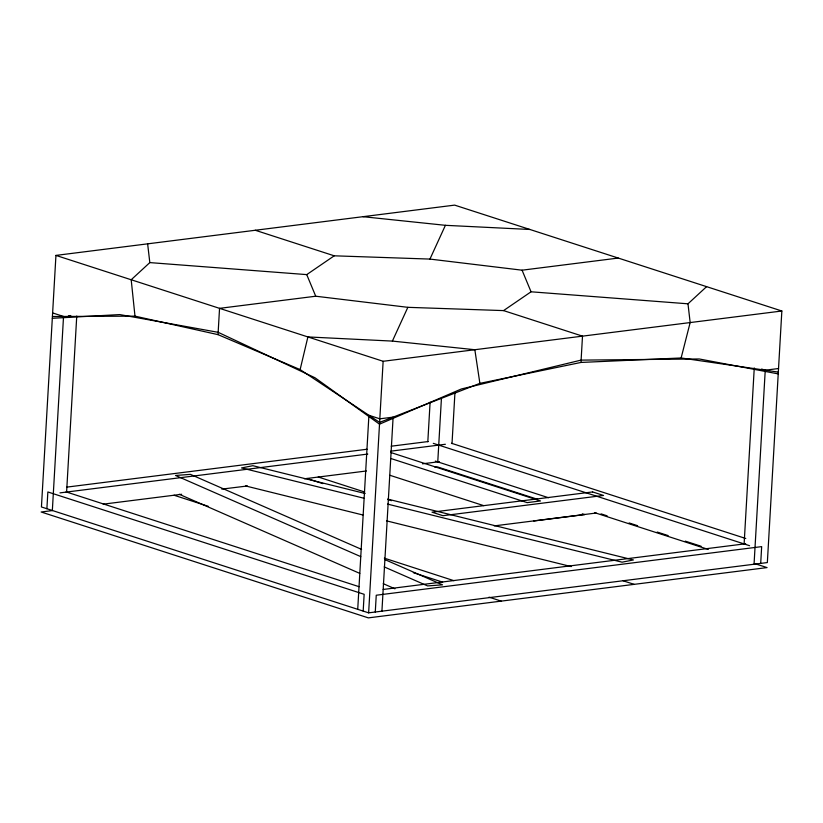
<?xml version="1.0" encoding="UTF-8"?>
<svg xmlns="http://www.w3.org/2000/svg" width="823" height="823" viewBox="0 0 823 823"><rect width="100%" height="100%" fill="white"/><g stroke="black" fill="none" stroke-linecap="round" stroke-linejoin="round"><path stroke-width="1.23" d="M55.943 255.408L41.438 506.968L368.632 612.847L767.345 562.562L781.85 311.001L454.656 205.122L55.943 255.408L383.137 361.287L781.85 311.001M46.89 508.727L47.857 491.959L364.147 594.309L363.18 611.088M52.343 510.497L63.536 316.464L52.631 312.935M66.591 492.226L76.755 316.063M218.023 334.642L219.546 308.347L315.723 296.218L407.848 307.329L503.563 310.6L582.499 336.144L580.976 362.439L479.881 383.364L379.619 422.394L300.128 369.589L218.023 334.642L134.982 316.145L52.425 316.516M357.727 609.318L368.92 415.286L379.825 418.814L393.116 417.138L381.923 611.17M368.632 612.847L383.137 361.287M375.278 612.014L376.245 595.235L761.666 546.626L760.699 563.405M427.816 441.766L430.1 402.19M437.764 461.888L441.447 398.054M452.012 443.618L454.954 392.55M744.105 544.116L754.259 367.953M754.053 564.239L765.246 370.206L761.604 369.033M300.128 369.589L307.895 336.936L392.386 341.092L474.84 349.724L479.881 383.364M580.976 362.439L681.125 357.974L690.158 322.565L687.987 303.81L706.597 286.651M392.386 341.092L407.848 307.329M255.295 230.265L334.231 255.809L429.945 259.08L445.408 225.317L529.899 229.473M334.231 255.809L306.742 274.615L149.817 262.599L131.196 279.758L134.982 316.145M503.563 310.6L531.051 291.795L687.987 303.81M68.371 315.857L70.788 315.548M429.945 259.08L522.07 270.191L618.248 258.062M765.246 370.206L778.537 368.529M66.858 487.113L367.058 449.245M391.223 446.2L428.114 441.55M59.956 492.884L367.788 454.059M390.678 451.179L445.377 444.276M52.538 510.558L41.15 511.999L368.344 617.878L767.057 567.592L754.845 563.642M103.173 504.17L181.646 494.273M221.809 489.119L247.466 485.971M304.428 478.791L366.441 470.972M422.477 463.812L439.317 461.693M434.925 467.238L437.476 466.919L537.254 499.211M494.222 525.887L596.181 513.027M533.767 520.99L584.711 514.56L582.283 513.778M383.148 589.463L745.669 543.746M52.322 318.295L119.767 314.581L218.157 332.317L314.962 377.747L379.516 424.174L461.384 388.97L581.11 360.114L699.241 358.972L778.219 373.889M362.964 216.686L445.408 225.317M681.125 357.974L778.332 372.109M365.155 493.512L252.877 465.695L241.561 467.937L363.828 498.213M387.612 499.077L633.401 559.949L622.085 562.181L387.53 504.088M245.583 485.94L362.861 514.992M386.563 520.856L571.213 566.594M451.457 443.258L745.761 538.499M433.279 443.35L749.568 545.7M601.016 513.861L607.117 515.836M629.091 522.944L637.64 525.712M657.176 532.039L668.163 535.588M685.261 541.123L701.124 546.256M435.336 461.096L548.499 497.72M594.731 512.678L708.305 549.435M390.843 452.527L540.474 500.95L527.183 502.627L390.935 458.534M389.968 475.303L483.646 505.62M318.234 477.001L364.63 492.01M387.828 499.52L391.491 500.703M306.958 478.472L322.832 483.605M623.165 580.801L634.152 584.351M384.331 558.159L453.926 580.678M174.054 495.23L208.24 506.299M413.341 572.674L442.651 582.149M489.037 597.169L501.248 601.119M66.035 491.866L359.126 586.706M361.595 549.383L190.432 474.377L175.525 475.457L360.762 556.626M385.041 559.661L442.486 584.834L427.579 585.914L384.207 566.903M179.249 494.284L359.795 573.394M383.24 583.672L394.958 588.805M522.07 270.191L531.051 291.795M306.742 274.615L315.723 296.218M147.636 243.845L149.817 262.599M592.611 491.928L432.024 512.173L442.928 515.702L603.526 495.456L592.611 491.928"/></g></svg>
